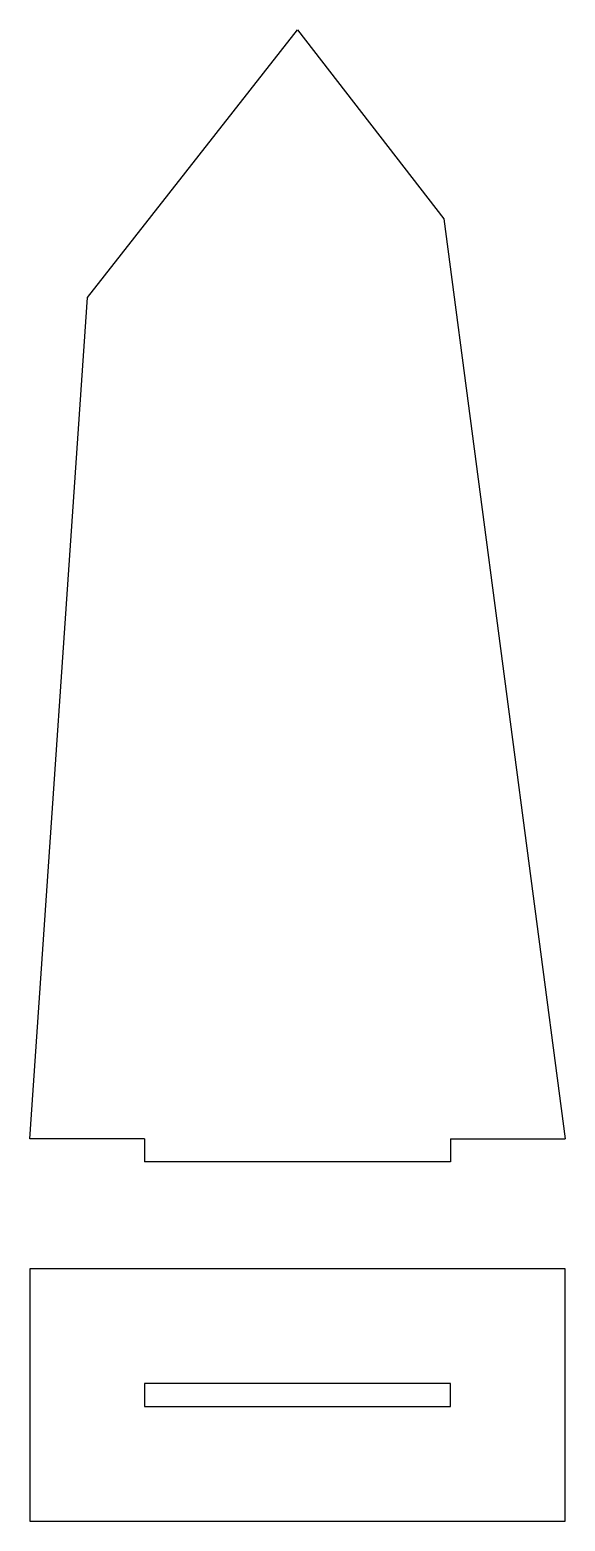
# Model space of a CAD drawing. Extents: x 0 to 70, y 0 to 195.
import ezdxf

# ---------------------------------------------------------------- set-up
doc = ezdxf.new("R2010")
doc.units = 0
doc.header["$MEASUREMENT"] = 0
doc.layers.get('0').update_dxf_attribs({"linetype": 'CONTINUOUS'})

msp = doc.modelspace()

# ---------------------------------------------------------------- linework, layer by layer
at = {"color": 1}
for p, q in [((7.55, 160), (35, 195)), ((35, 195), (54.14, 170.28)), ((54.14, 170.28), (70, 50)), ((0, 50), (7.55, 160)), ((15, 50), (0, 50)), ((15, 50), (15, 47)), ((55, 50), (55, 47)), ((55, 50), (70, 50)), ((55, 47), (15, 47)), ((70, 33), (0, 33)), ((0, 33), (0, 0)), ((70, 0), (70, 33)), ((0, 0), (70, 0))]:
    msp.add_line(p, q, dxfattribs=at)
msp.add_lwpolyline([(15, 15), (55, 15), (55, 18), (15, 18)], close=True, dxfattribs=at)

doc.saveas('drawing.dxf')
